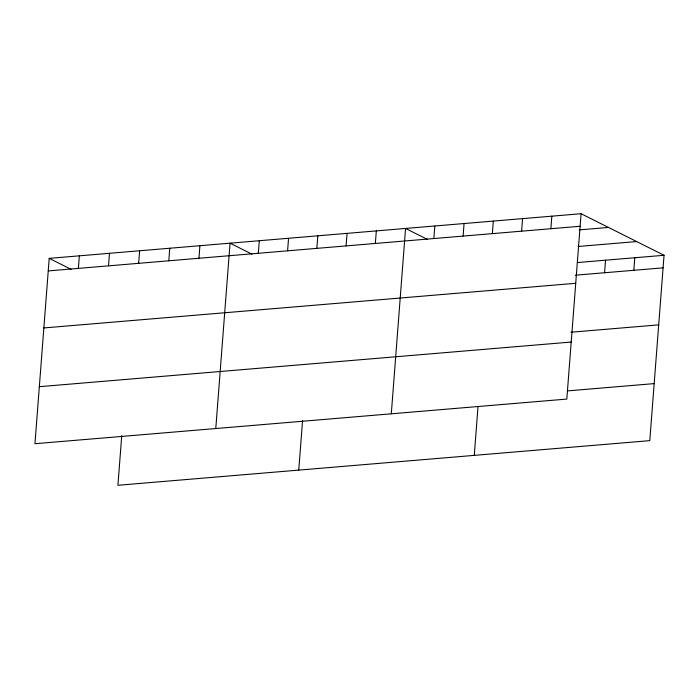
<?xml version="1.0" encoding="UTF-8"?>
<svg xmlns="http://www.w3.org/2000/svg" width="699" height="699" viewBox="0 0 699 699"><rect width="100%" height="100%" fill="white"/><g stroke="black" fill="none" stroke-linecap="round" stroke-linejoin="round"><path stroke-width="1.05" d="M49.21 258.359L34.95 443.716L566.819 399.077L581.079 213.719L49.21 258.359L71.115 269.333M78.384 268.381L79.354 255.834M108.528 265.856L109.49 253.3M121.731 435.792L117.921 485.281L649.79 440.641L664.05 255.284L581.079 213.719M138.664 263.322L139.634 250.766M168.8 260.788L169.77 248.241M198.944 258.263L199.905 245.707M215.781 428.539L230.05 243.182L251.955 254.156M258.333 253.274L259.303 240.727M287.586 250.819L288.556 238.272M298.753 470.104L302.562 420.615M316.839 248.363L317.809 235.816M346.092 245.908L347.062 233.361M375.346 243.453L376.315 230.906M391.3 413.808L405.569 228.451L427.465 239.425M433.852 238.542L434.822 225.995M463.105 236.087L464.066 223.54M474.271 455.372L477.994 406.958M492.358 233.632L493.319 221.085M521.611 231.177L522.572 218.63M550.864 228.722L551.826 216.174M604.583 272.75L605.544 260.194M633.836 270.295L634.797 257.739M48.248 270.915L580.118 226.266M579.209 229.892L608.462 227.437M578.169 246.476L636.667 241.566M577.374 262.562L664.05 255.284M575.329 275.205L663.08 267.839M43.862 327.936L575.731 283.296M570.934 332.226L658.694 324.86M39.336 386.687L571.205 342.047M567.501 390.89L654.177 383.611"/></g></svg>
